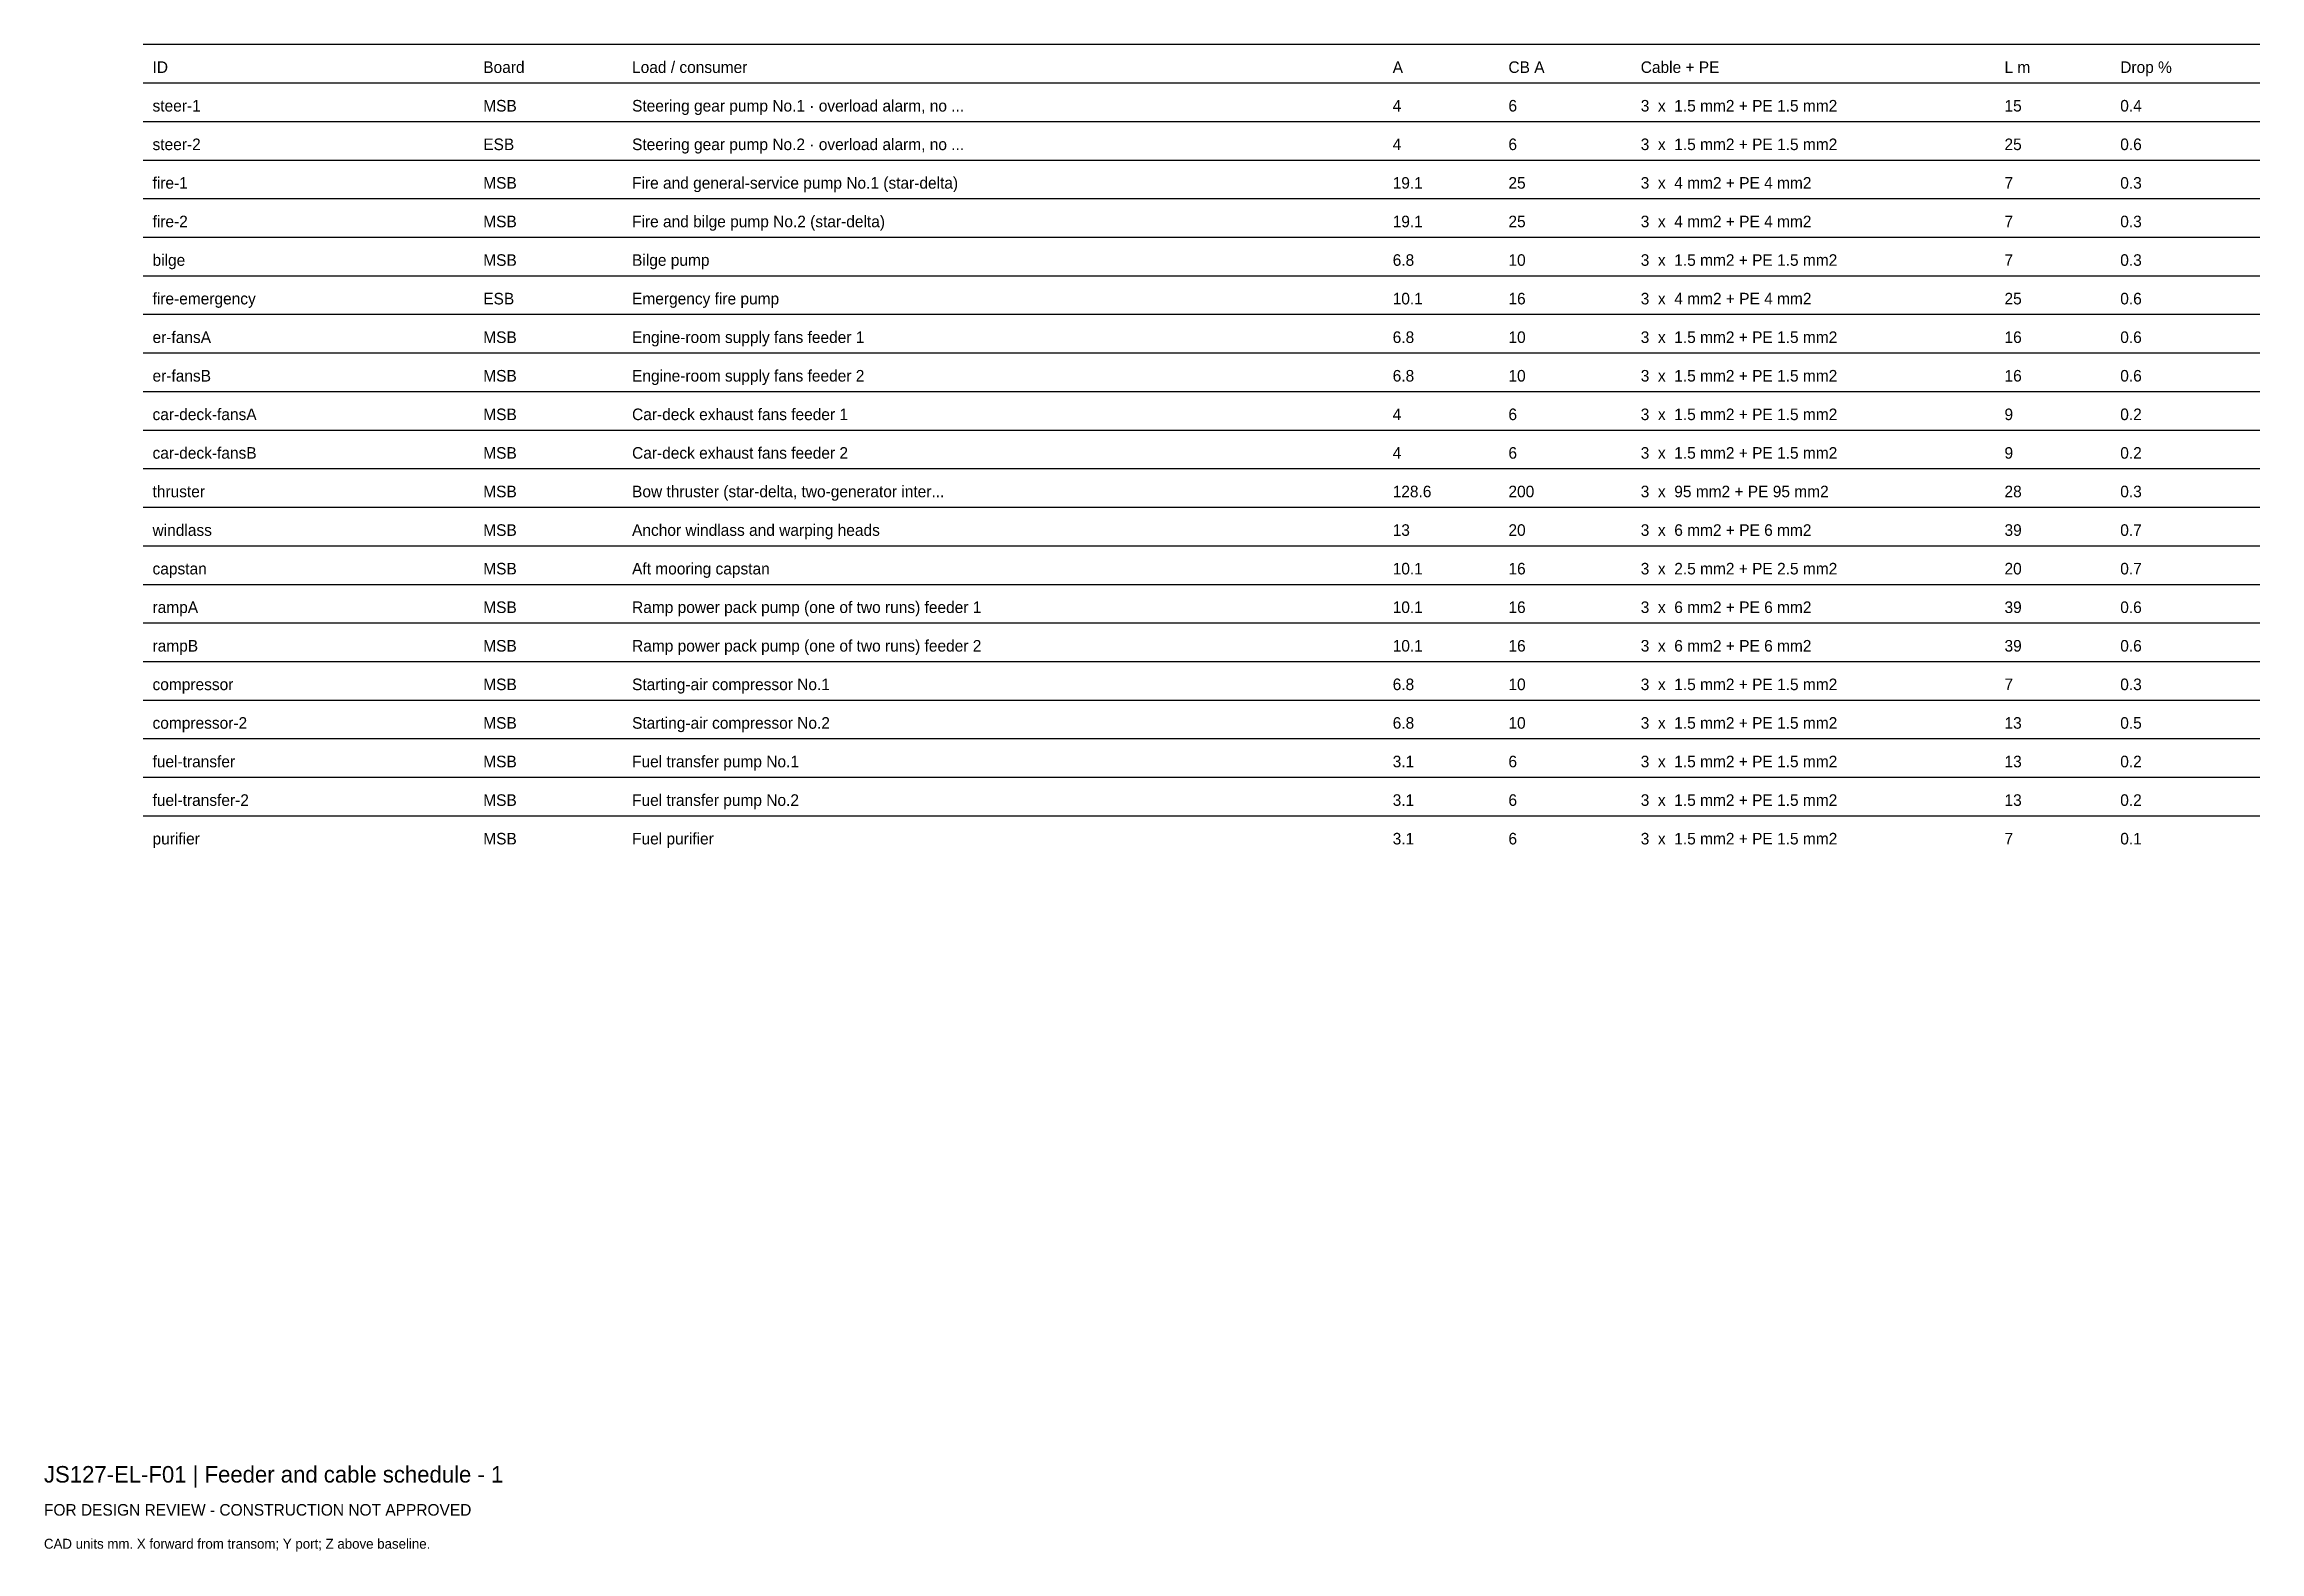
# Model space of a CAD drawing. Header units: millimetres. Extents: x 0 to 402, y -25 to 249.
import ezdxf

# ---------------------------------------------------------------- set-up
doc = ezdxf.new("R2010")
doc.units = ezdxf.units.MM
doc.layers.add('ANNOTATION', color=7, linetype='Continuous')
doc.layers.add('GEOMETRY', color=7, linetype='Continuous')

msp = doc.modelspace()

# ---------------------------------------------------------------- linework, layer by layer
at = {"layer": 'GEOMETRY'}
for p, q in [((18, 249), (402, 249)), ((18, 242), (402, 242)), ((18, 235), (402, 235)), ((18, 228), (402, 228)), ((18, 221), (402, 221)), ((18, 214), (402, 214)), ((18, 207), (402, 207)), ((18, 200), (402, 200)), ((18, 193), (402, 193)), ((18, 186), (402, 186)), ((18, 179), (402, 179)), ((18, 172), (402, 172)), ((18, 165), (402, 165)), ((18, 158), (402, 158)), ((18, 151), (402, 151)), ((18, 144), (402, 144)), ((18, 137), (402, 137)), ((18, 130), (402, 130)), ((18, 123), (402, 123)), ((18, 116), (402, 116)), ((18, 109), (402, 109))]:
    msp.add_line(p, q, dxfattribs=at)

# ---------------------------------------------------------------- texts
at = {"layer": 'ANNOTATION'}
for s, height, p in [('ID', 2.1, (19.7, 243.8)), ('Board', 2.1, (79.7, 243.8)), ('Load / consumer', 2.1, (106.7, 243.8)), ('A', 2.1, (244.7, 243.8)), ('CB A', 2.1, (265.7, 243.8)), ('Cable + PE', 2.1, (289.7, 243.8)), ('L m', 2.1, (355.7, 243.8)), ('Drop %', 2.1, (376.7, 243.8)), ('steer-1', 2.1, (19.7, 236.8)), ('MSB', 2.1, (79.7, 236.8)), ('Steering gear pump No.1 · overload alarm, no ...', 2.1, (106.7, 236.8)), ('4', 2.1, (244.7, 236.8)), ('6', 2.1, (265.7, 236.8)), ('3  x  1.5 mm2 + PE 1.5 mm2', 2.1, (289.7, 236.8)), ('15', 2.1, (355.7, 236.8)), ('0.4', 2.1, (376.7, 236.8)), ('steer-2', 2.1, (19.7, 229.8)), ('ESB', 2.1, (79.7, 229.8)), ('Steering gear pump No.2 · overload alarm, no ...', 2.1, (106.7, 229.8)), ('4', 2.1, (244.7, 229.8)), ('6', 2.1, (265.7, 229.8)), ('3  x  1.5 mm2 + PE 1.5 mm2', 2.1, (289.7, 229.8)), ('25', 2.1, (355.7, 229.8)), ('0.6', 2.1, (376.7, 229.8)), ('fire-1', 2.1, (19.7, 222.8)), ('MSB', 2.1, (79.7, 222.8)), ('Fire and general-service pump No.1 (star-delta)', 2.1, (106.7, 222.8)), ('19.1', 2.1, (244.7, 222.8)), ('25', 2.1, (265.7, 222.8)), ('3  x  4 mm2 + PE 4 mm2', 2.1, (289.7, 222.8)), ('7', 2.1, (355.7, 222.8)), ('0.3', 2.1, (376.7, 222.8)), ('fire-2', 2.1, (19.7, 215.8)), ('MSB', 2.1, (79.7, 215.8)), ('Fire and bilge pump No.2 (star-delta)', 2.1, (106.7, 215.8)), ('19.1', 2.1, (244.7, 215.8)), ('25', 2.1, (265.7, 215.8)), ('3  x  4 mm2 + PE 4 mm2', 2.1, (289.7, 215.8)), ('7', 2.1, (355.7, 215.8)), ('0.3', 2.1, (376.7, 215.8)), ('bilge', 2.1, (19.7, 208.8)), ('MSB', 2.1, (79.7, 208.8)), ('Bilge pump', 2.1, (106.7, 208.8)), ('6.8', 2.1, (244.7, 208.8)), ('10', 2.1, (265.7, 208.8)), ('3  x  1.5 mm2 + PE 1.5 mm2', 2.1, (289.7, 208.8)), ('7', 2.1, (355.7, 208.8)), ('0.3', 2.1, (376.7, 208.8)), ('fire-emergency', 2.1, (19.7, 201.8)), ('ESB', 2.1, (79.7, 201.8)), ('Emergency fire pump', 2.1, (106.7, 201.8)), ('10.1', 2.1, (244.7, 201.8)), ('16', 2.1, (265.7, 201.8)), ('3  x  4 mm2 + PE 4 mm2', 2.1, (289.7, 201.8)), ('25', 2.1, (355.7, 201.8)), ('0.6', 2.1, (376.7, 201.8)), ('er-fansA', 2.1, (19.7, 194.8)), ('Engine-room supply fans feeder 1', 2.1, (106.7, 194.8)), ('MSB', 2.1, (79.7, 194.8)), ('6.8', 2.1, (244.7, 194.8)), ('10', 2.1, (265.7, 194.8)), ('3  x  1.5 mm2 + PE 1.5 mm2', 2.1, (289.7, 194.8)), ('16', 2.1, (355.7, 194.8)), ('0.6', 2.1, (376.7, 194.8)), ('er-fansB', 2.1, (19.7, 187.8)), ('MSB', 2.1, (79.7, 187.8)), ('Engine-room supply fans feeder 2', 2.1, (106.7, 187.8)), ('6.8', 2.1, (244.7, 187.8)), ('10', 2.1, (265.7, 187.8)), ('3  x  1.5 mm2 + PE 1.5 mm2', 2.1, (289.7, 187.8)), ('16', 2.1, (355.7, 187.8)), ('0.6', 2.1, (376.7, 187.8)), ('car-deck-fansA', 2.1, (19.7, 180.8)), ('MSB', 2.1, (79.7, 180.8)), ('Car-deck exhaust fans feeder 1', 2.1, (106.7, 180.8)), ('4', 2.1, (244.7, 180.8)), ('6', 2.1, (265.7, 180.8)), ('3  x  1.5 mm2 + PE 1.5 mm2', 2.1, (289.7, 180.8)), ('9', 2.1, (355.7, 180.8)), ('0.2', 2.1, (376.7, 180.8)), ('car-deck-fansB', 2.1, (19.7, 173.8)), ('MSB', 2.1, (79.7, 173.8)), ('Car-deck exhaust fans feeder 2', 2.1, (106.7, 173.8)), ('4', 2.1, (244.7, 173.8)), ('6', 2.1, (265.7, 173.8)), ('3  x  1.5 mm2 + PE 1.5 mm2', 2.1, (289.7, 173.8)), ('9', 2.1, (355.7, 173.8)), ('0.2', 2.1, (376.7, 173.8)), ('thruster', 2.1, (19.7, 166.8)), ('MSB', 2.1, (79.7, 166.8)), ('Bow thruster (star-delta, two-generator inter...', 2.1, (106.7, 166.8)), ('128.6', 2.1, (244.7, 166.8)), ('200', 2.1, (265.7, 166.8)), ('3  x  95 mm2 + PE 95 mm2', 2.1, (289.7, 166.8)), ('28', 2.1, (355.7, 166.8)), ('0.3', 2.1, (376.7, 166.8)), ('windlass', 2.1, (19.7, 159.8)), ('MSB', 2.1, (79.7, 159.8)), ('Anchor windlass and warping heads', 2.1, (106.7, 159.8)), ('13', 2.1, (244.7, 159.8)), ('20', 2.1, (265.7, 159.8)), ('3  x  6 mm2 + PE 6 mm2', 2.1, (289.7, 159.8)), ('39', 2.1, (355.7, 159.8)), ('0.7', 2.1, (376.7, 159.8)), ('capstan', 2.1, (19.7, 152.8)), ('MSB', 2.1, (79.7, 152.8)), ('Aft mooring capstan', 2.1, (106.7, 152.8)), ('10.1', 2.1, (244.7, 152.8)), ('16', 2.1, (265.7, 152.8)), ('3  x  2.5 mm2 + PE 2.5 mm2', 2.1, (289.7, 152.8)), ('20', 2.1, (355.7, 152.8)), ('0.7', 2.1, (376.7, 152.8)), ('rampA', 2.1, (19.7, 145.8)), ('MSB', 2.1, (79.7, 145.8)), ('Ramp power pack pump (one of two runs) feeder 1', 2.1, (106.7, 145.8)), ('10.1', 2.1, (244.7, 145.8)), ('16', 2.1, (265.7, 145.8)), ('3  x  6 mm2 + PE 6 mm2', 2.1, (289.7, 145.8)), ('39', 2.1, (355.7, 145.8)), ('0.6', 2.1, (376.7, 145.8)), ('rampB', 2.1, (19.7, 138.8)), ('MSB', 2.1, (79.7, 138.8)), ('Ramp power pack pump (one of two runs) feeder 2', 2.1, (106.7, 138.8)), ('10.1', 2.1, (244.7, 138.8)), ('16', 2.1, (265.7, 138.8)), ('3  x  6 mm2 + PE 6 mm2', 2.1, (289.7, 138.8)), ('39', 2.1, (355.7, 138.8)), ('0.6', 2.1, (376.7, 138.8)), ('compressor', 2.1, (19.7, 131.8)), ('MSB', 2.1, (79.7, 131.8)), ('Starting-air compressor No.1', 2.1, (106.7, 131.8)), ('6.8', 2.1, (244.7, 131.8)), ('10', 2.1, (265.7, 131.8)), ('3  x  1.5 mm2 + PE 1.5 mm2', 2.1, (289.7, 131.8)), ('7', 2.1, (355.7, 131.8)), ('0.3', 2.1, (376.7, 131.8)), ('compressor-2', 2.1, (19.7, 124.8)), ('MSB', 2.1, (79.7, 124.8)), ('Starting-air compressor No.2', 2.1, (106.7, 124.8)), ('6.8', 2.1, (244.7, 124.8)), ('10', 2.1, (265.7, 124.8)), ('3  x  1.5 mm2 + PE 1.5 mm2', 2.1, (289.7, 124.8)), ('13', 2.1, (355.7, 124.8)), ('0.5', 2.1, (376.7, 124.8)), ('fuel-transfer', 2.1, (19.7, 117.8)), ('MSB', 2.1, (79.7, 117.8)), ('Fuel transfer pump No.1', 2.1, (106.7, 117.8)), ('3.1', 2.1, (244.7, 117.8)), ('6', 2.1, (265.7, 117.8)), ('3  x  1.5 mm2 + PE 1.5 mm2', 2.1, (289.7, 117.8)), ('13', 2.1, (355.7, 117.8)), ('0.2', 2.1, (376.7, 117.8)), ('fuel-transfer-2', 2.1, (19.7, 110.8)), ('MSB', 2.1, (79.7, 110.8)), ('Fuel transfer pump No.2', 2.1, (106.7, 110.8)), ('3.1', 2.1, (244.7, 110.8)), ('6', 2.1, (265.7, 110.8)), ('3  x  1.5 mm2 + PE 1.5 mm2', 2.1, (289.7, 110.8)), ('13', 2.1, (355.7, 110.8)), ('0.2', 2.1, (376.7, 110.8)), ('purifier', 2.1, (19.7, 103.8)), ('MSB', 2.1, (79.7, 103.8)), ('Fuel purifier', 2.1, (106.7, 103.8)), ('3.1', 2.1, (244.7, 103.8)), ('6', 2.1, (265.7, 103.8)), ('3  x  1.5 mm2 + PE 1.5 mm2', 2.1, (289.7, 103.8)), ('7', 2.1, (355.7, 103.8)), ('0.1', 2.1, (376.7, 103.8)), ('JS127-EL-F01 | Feeder and cable schedule - 1', 3, (0, -12)), ('FOR DESIGN REVIEW - CONSTRUCTION NOT APPROVED', 2.1, (0, -18)), ('CAD units mm. X forward from transom; Y port; Z above baseline.', 1.8, (0, -24))]:
    msp.add_text(s, height=height, dxfattribs=at).set_placement(p)

doc.saveas('drawing.dxf')
